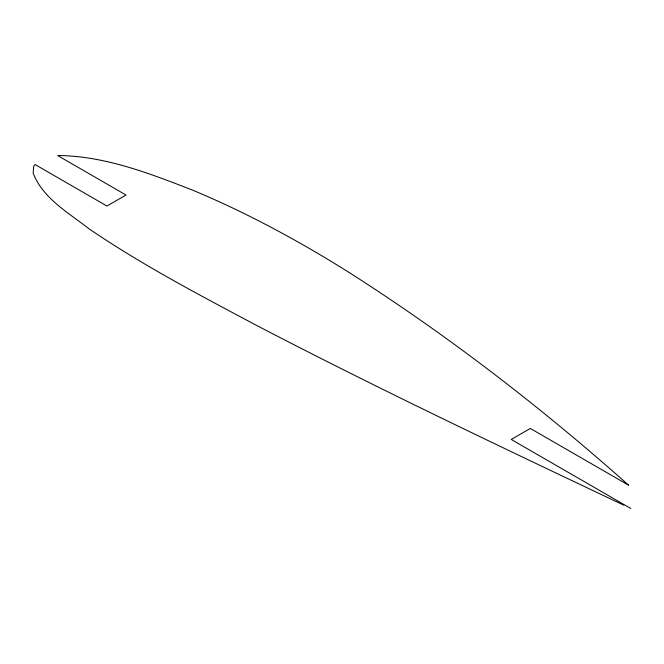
<?xml version="1.0" encoding="UTF-8"?>
<svg xmlns="http://www.w3.org/2000/svg" width="664" height="664" viewBox="0 0 664 664"><rect width="100%" height="100%" fill="white"/><g stroke="black" fill="none" stroke-linecap="round" stroke-linejoin="round"><path stroke-width="1" d="M623.803 505.179C500.415 446.714 377.011 388.166 255.914 325.061C199.192 294.866 142.096 264.961 88.926 228.723C68.591 212.779 42.986 198.503 33.2 173.271L33.64 166.282L35.084 164.547L106.962 206.039L126.027 195.033L57.768 155.617L58.498 155.517C105.07 156.082 149.417 173.362 192.261 190.004C246.493 212.571 298.277 240.65 348.027 271.8C446.656 334.565 539.575 406.136 626.974 483.724L628.609 485.193L530.328 428.454L511.255 439.46L630.8 508.483"/></g></svg>
